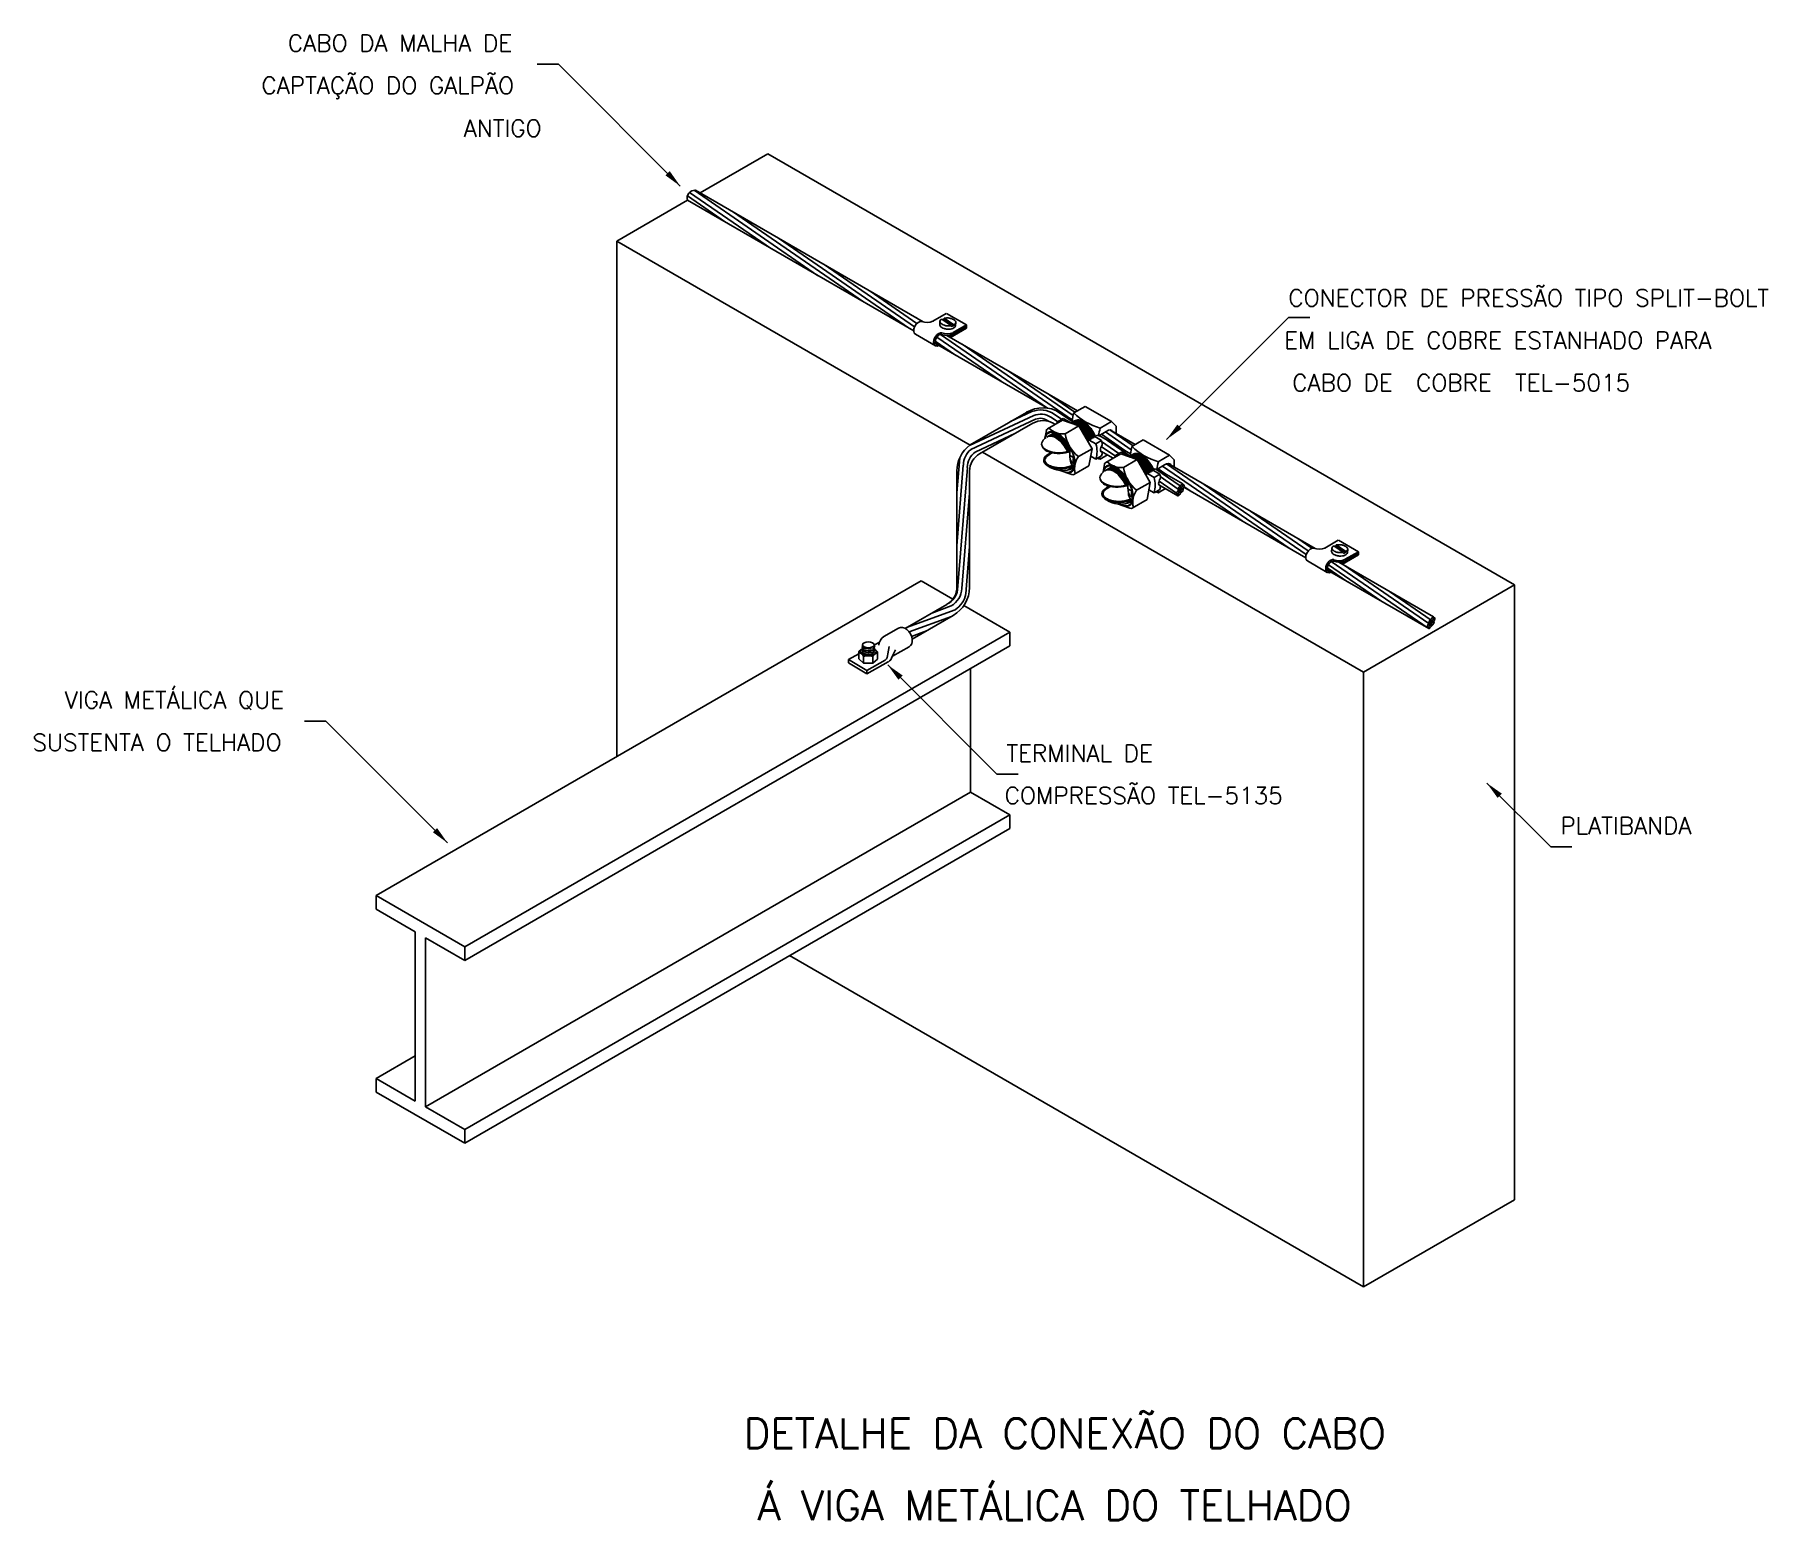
# Model space of a CAD drawing. Header units: millimetres. Extents: x -6503.9 to -6483.5, y -4693.7 to -4676.2.
import ezdxf
from ezdxf.enums import TextEntityAlignment as Align

# ---------------------------------------------------------------- set-up
doc = ezdxf.new("R2010")
doc.units = ezdxf.units.MM
doc.header["$LTSCALE"] = 10
doc.layers.add('Termotécnica', color=7, linetype='Continuous')
doc.styles.add('r140', font='romans.shx')
doc.styles.add('r80', font='romans.shx')

msp = doc.modelspace()

# ---------------------------------------------------------------- linework, layer by layer
at = {"layer": 'Termotécnica', "color": 2}
for p, q in [((-6497.783, -4676.557), (-6498.033, -4676.557)), ((-6496.349, -4677.991), (-6497.783, -4676.557)), ((-6496.116, -4678.071), (-6495.319, -4677.611)), ((-6495.319, -4677.611), (-6486.531, -4682.685)), ((-6493.489, -4679.588), (-6496.17, -4678.04)), ((-6497.096, -4678.637), (-6496.265, -4678.157)), ((-6493.602, -4679.695), (-6496.265, -4678.157)), ((-6497.096, -4678.637), (-6492.937, -4681.039)), ((-6497.096, -4684.707), (-6497.096, -4678.637)), ((-6493.376, -4679.581), (-6493.219, -4679.491)), ((-6493.159, -4679.634), (-6493.272, -4679.555)), ((-6493.243, -4679.556), (-6493.261, -4679.563)), ((-6493.242, -4679.545), (-6493.243, -4679.556)), ((-6493.129, -4679.635), (-6493.243, -4679.556)), ((-6493.128, -4679.623), (-6493.242, -4679.545)), ((-6492.98, -4679.624), (-6493.215, -4679.489)), ((-6490.625, -4680.972), (-6489.191, -4679.538)), ((-6489.191, -4679.538), (-6488.941, -4679.538)), ((-6493.347, -4679.869), (-6493.582, -4679.733)), ((-6493.293, -4679.582), (-6493.296, -4679.621)), ((-6491.675, -4680.635), (-6493.212, -4679.748)), ((-6493.184, -4679.764), (-6492.98, -4679.646)), ((-6493.168, -4679.773), (-6492.98, -4679.664)), ((-6493.159, -4679.634), (-6493.16, -4679.645)), ((-6493.129, -4679.635), (-6493.16, -4679.645)), ((-6493.137, -4679.715), (-6492.98, -4679.624)), ((-6493.136, -4679.733), (-6492.98, -4679.642)), ((-6493.128, -4679.623), (-6493.129, -4679.635)), ((-6493.107, -4679.597), (-6493.111, -4679.637)), ((-6492.98, -4679.646), (-6492.983, -4679.644)), ((-6492.98, -4679.624), (-6492.98, -4679.642)), ((-6492.98, -4679.646), (-6492.98, -4679.664)), ((-6492.026, -4680.605), (-6493.347, -4679.842)), ((-6491.585, -4680.584), (-6491.718, -4680.661)), ((-6491.275, -4680.763), (-6491.585, -4680.584)), ((-6492.939, -4681.038), (-6492.273, -4680.654)), ((-6492.826, -4681.142), (-6492.198, -4680.783)), ((-6491.936, -4680.796), (-6491.959, -4680.783)), ((-6491.734, -4680.74), (-6491.885, -4680.653)), ((-6491.735, -4680.751), (-6491.727, -4680.766)), ((-6491.275, -4680.763), (-6491.408, -4680.84)), ((-6491.221, -4680.816), (-6491.276, -4680.762)), ((-6491.557, -4680.989), (-6491.55, -4680.99)), ((-6491.55, -4680.99), (-6491.546, -4680.981)), ((-6491.546, -4680.981), (-6491.537, -4680.983)), ((-6491.537, -4680.983), (-6491.533, -4680.974)), ((-6491.533, -4680.974), (-6491.525, -4680.976)), ((-6491.525, -4680.976), (-6491.521, -4680.967)), ((-6491.52, -4680.967), (-6491.512, -4680.968)), ((-6491.512, -4680.968), (-6491.508, -4680.959)), ((-6491.508, -4680.959), (-6491.499, -4680.961)), ((-6491.499, -4680.961), (-6491.495, -4680.951)), ((-6491.495, -4680.951), (-6491.486, -4680.953)), ((-6491.486, -4680.953), (-6491.482, -4680.944)), ((-6491.482, -4680.944), (-6491.473, -4680.945)), ((-6491.473, -4680.945), (-6491.469, -4680.936)), ((-6491.469, -4680.936), (-6491.461, -4680.938)), ((-6491.461, -4680.938), (-6491.456, -4680.929)), ((-6491.456, -4680.929), (-6491.447, -4680.923)), ((-6491.425, -4680.93), (-6491.336, -4680.879)), ((-6491.049, -4681.141), (-6491.42, -4680.927)), ((-6490.994, -4681.034), (-6491.295, -4680.86)), ((-6491.221, -4680.817), (-6491.221, -4680.903)), ((-6490.9, -4680.979), (-6491.033, -4681.056)), ((-6490.59, -4681.159), (-6490.9, -4680.979)), ((-6492.792, -4681.122), (-6488.308, -4683.711)), ((-6491.791, -4681.115), (-6491.788, -4681.109)), ((-6491.788, -4681.109), (-6491.779, -4681.11)), ((-6491.783, -4681.122), (-6491.744, -4681.099)), ((-6491.779, -4681.11), (-6491.775, -4681.102)), ((-6491.775, -4681.102), (-6491.766, -4681.103)), ((-6491.766, -4681.103), (-6491.762, -4681.095)), ((-6491.762, -4681.095), (-6491.753, -4681.096)), ((-6491.753, -4681.096), (-6491.75, -4681.089)), ((-6491.322, -4681.155), (-6491.408, -4681.205)), ((-6491.256, -4681.194), (-6491.401, -4681.111)), ((-6491.05, -4681.146), (-6491.042, -4681.162)), ((-6490.59, -4681.159), (-6490.723, -4681.235)), ((-6490.536, -4681.211), (-6490.59, -4681.158)), ((-6493.094, -4681.346), (-6493.094, -4682.71)), ((-6492.945, -4681.346), (-6492.945, -4682.718)), ((-6491.74, -4681.28), (-6491.734, -4681.277)), ((-6491.72, -4681.285), (-6491.713, -4681.281)), ((-6490.871, -4681.385), (-6490.865, -4681.386)), ((-6490.865, -4681.386), (-6490.861, -4681.377)), ((-6490.861, -4681.377), (-6490.852, -4681.379)), ((-6490.852, -4681.379), (-6490.848, -4681.37)), ((-6490.848, -4681.37), (-6490.84, -4681.371)), ((-6490.84, -4681.371), (-6490.835, -4681.362)), ((-6490.835, -4681.362), (-6490.826, -4681.364)), ((-6490.827, -4681.364), (-6490.822, -4681.355)), ((-6490.822, -4681.355), (-6490.814, -4681.356)), ((-6490.814, -4681.356), (-6490.81, -4681.347)), ((-6490.81, -4681.347), (-6490.801, -4681.349)), ((-6490.801, -4681.349), (-6490.797, -4681.339)), ((-6490.797, -4681.339), (-6490.788, -4681.341)), ((-6490.788, -4681.341), (-6490.784, -4681.332)), ((-6490.784, -4681.332), (-6490.775, -4681.334)), ((-6490.775, -4681.334), (-6490.771, -4681.324)), ((-6490.771, -4681.324), (-6490.762, -4681.319)), ((-6490.74, -4681.326), (-6490.651, -4681.273)), ((-6490.434, -4681.496), (-6490.735, -4681.323)), ((-6488.877, -4682.256), (-6490.609, -4681.256)), ((-6490.536, -4681.213), (-6490.536, -4681.299)), ((-6491.106, -4681.511), (-6491.103, -4681.505)), ((-6491.103, -4681.505), (-6491.094, -4681.506)), ((-6491.098, -4681.518), (-6491.058, -4681.494)), ((-6491.094, -4681.506), (-6491.09, -4681.498)), ((-6491.09, -4681.498), (-6491.081, -4681.499)), ((-6491.081, -4681.499), (-6491.077, -4681.49)), ((-6491.077, -4681.49), (-6491.068, -4681.492)), ((-6491.068, -4681.492), (-6491.065, -4681.485)), ((-6490.637, -4681.551), (-6490.723, -4681.6)), ((-6490.492, -4681.635), (-6490.716, -4681.506)), ((-6490.467, -4681.592), (-6490.468, -4681.591)), ((-6488.987, -4682.365), (-6490.424, -4681.535)), ((-6491.054, -4681.676), (-6491.049, -4681.672)), ((-6491.035, -4681.681), (-6491.028, -4681.676)), ((-6488.762, -4682.251), (-6488.606, -4682.16)), ((-6488.628, -4682.214), (-6488.629, -4682.225)), ((-6488.515, -4682.293), (-6488.628, -4682.214)), ((-6488.366, -4682.294), (-6488.601, -4682.158)), ((-6488.734, -4682.538), (-6488.969, -4682.403)), ((-6488.679, -4682.251), (-6488.683, -4682.29)), ((-6488.545, -4682.303), (-6488.658, -4682.225)), ((-6488.629, -4682.225), (-6488.648, -4682.232)), ((-6488.516, -4682.304), (-6488.629, -4682.225)), ((-6487.484, -4683.061), (-6488.599, -4682.417)), ((-6488.57, -4682.433), (-6488.366, -4682.315)), ((-6488.555, -4682.442), (-6488.366, -4682.333)), ((-6488.545, -4682.303), (-6488.546, -4682.315)), ((-6488.516, -4682.304), (-6488.546, -4682.315)), ((-6488.523, -4682.384), (-6488.366, -4682.294)), ((-6488.523, -4682.402), (-6488.366, -4682.312)), ((-6488.515, -4682.293), (-6488.516, -4682.304)), ((-6488.494, -4682.266), (-6488.497, -4682.306)), ((-6488.366, -4682.315), (-6488.369, -4682.313)), ((-6488.366, -4682.294), (-6488.366, -4682.312)), ((-6488.366, -4682.315), (-6488.366, -4682.333)), ((-6487.541, -4683.2), (-6488.733, -4682.511)), ((-6499.93, -4686.343), (-6493.514, -4682.639)), ((-6493.514, -4682.639), (-6493.142, -4682.854)), ((-6488.308, -4683.711), (-6486.531, -4682.685)), ((-6486.531, -4689.922), (-6486.531, -4682.685)), ((-6493.212, -4682.914), (-6493.704, -4683.199)), ((-6493.013, -4682.929), (-6492.471, -4683.241)), ((-6493.781, -4683.194), (-6493.954, -4683.291)), ((-6493.137, -4683.044), (-6493.62, -4683.323)), ((-6498.887, -4686.946), (-6492.471, -4683.241)), ((-6498.887, -4687.106), (-6492.471, -4683.401)), ((-6494.209, -4683.437), (-6494.244, -4683.466)), ((-6494.21, -4683.411), (-6494.197, -4683.406)), ((-6494.21, -4683.432), (-6494.195, -4683.426)), ((-6494.062, -4683.446), (-6494.078, -4683.436)), ((-6494.061, -4683.425), (-6494.077, -4683.416)), ((-6494.07, -4683.434), (-6494.032, -4683.468)), ((-6494.061, -4683.404), (-6494.069, -4683.4)), ((-6493.657, -4683.415), (-6493.85, -4683.523)), ((-6492.471, -4683.401), (-6492.471, -4683.241)), ((-6494.248, -4683.474), (-6494.248, -4683.557)), ((-6494.248, -4683.557), (-6494.194, -4683.605)), ((-6494.21, -4683.453), (-6494.195, -4683.446)), ((-6494.209, -4683.473), (-6494.195, -4683.467)), ((-6494.193, -4683.527), (-6494.194, -4683.605)), ((-6494.085, -4683.606), (-6494.194, -4683.605)), ((-6494.084, -4683.529), (-6494.085, -4683.606)), ((-6494.029, -4683.56), (-6494.085, -4683.606)), ((-6494.062, -4683.467), (-6494.078, -4683.457)), ((-6494.07, -4683.483), (-6494.078, -4683.478)), ((-6494.028, -4683.476), (-6494.029, -4683.56)), ((-6493.908, -4683.627), (-6492.622, -4684.914)), ((-6492.933, -4685.126), (-6492.933, -4683.668)), ((-6488.308, -4690.948), (-6488.308, -4683.711)), ((-6500.523, -4684.288), (-6500.773, -4684.288)), ((-6499.089, -4685.722), (-6500.523, -4684.288)), ((-6492.622, -4684.914), (-6492.372, -4684.914)), ((-6486.856, -4685.018), (-6486.105, -4685.769)), ((-6499.349, -4688.83), (-6492.933, -4685.126)), ((-6492.933, -4685.126), (-6492.471, -4685.393)), ((-6498.887, -4689.097), (-6492.471, -4685.393)), ((-6492.471, -4685.553), (-6492.471, -4685.393)), ((-6498.887, -4689.257), (-6492.471, -4685.553)), ((-6486.105, -4685.769), (-6485.855, -4685.769)), ((-6499.93, -4686.343), (-6498.887, -4686.946)), ((-6499.93, -4686.503), (-6499.93, -4686.343)), ((-6499.93, -4686.503), (-6499.469, -4686.77)), ((-6499.469, -4688.761), (-6499.469, -4686.77)), ((-6499.349, -4688.83), (-6499.349, -4686.839)), ((-6499.349, -4686.839), (-6498.887, -4687.106)), ((-6498.887, -4687.106), (-6498.887, -4686.946)), ((-6495.062, -4687.049), (-6488.308, -4690.948)), ((-6499.93, -4688.495), (-6499.469, -4688.228)), ((-6499.93, -4688.495), (-6499.469, -4688.761)), ((-6499.93, -4688.655), (-6499.93, -4688.495)), ((-6499.93, -4688.655), (-6498.887, -4689.257)), ((-6499.349, -4688.83), (-6498.887, -4689.097)), ((-6498.887, -4689.257), (-6498.887, -4689.097)), ((-6488.308, -4690.948), (-6486.531, -4689.922))]:
    msp.add_line(p, q, dxfattribs=at)
at = {"layer": 'Termotécnica', "color": 1}
for p, q in [((-6496.265, -4678.107), (-6495.817, -4678.416)), ((-6496.239, -4678.065), (-6495.276, -4678.729)), ((-6496.187, -4678.04), (-6494.734, -4679.041)), ((-6495.736, -4678.29), (-6494.192, -4679.354)), ((-6495.195, -4678.603), (-6493.651, -4679.667)), ((-6494.654, -4678.915), (-6493.592, -4679.647)), ((-6494.113, -4679.228), (-6493.564, -4679.606)), ((-6493.571, -4679.54), (-6493.511, -4679.582)), ((-6493.328, -4679.768), (-6492.568, -4680.292)), ((-6493.287, -4679.736), (-6492.026, -4680.605)), ((-6493.348, -4679.815), (-6493.109, -4679.979)), ((-6493.03, -4679.853), (-6491.734, -4680.745)), ((-6492.489, -4680.165), (-6491.725, -4680.691)), ((-6492.003, -4680.446), (-6491.704, -4680.652)), ((-6492.946, -4681.043), (-6492.189, -4680.691)), ((-6492.928, -4681.09), (-6492.168, -4680.736)), ((-6492.463, -4680.763), (-6492.21, -4680.645)), ((-6492.026, -4680.848), (-6491.851, -4680.747)), ((-6491.987, -4680.71), (-6491.909, -4680.763)), ((-6491.95, -4680.675), (-6491.862, -4680.736)), ((-6491.921, -4680.635), (-6491.729, -4680.767)), ((-6491.91, -4680.764), (-6491.843, -4680.725)), ((-6491.91, -4680.764), (-6491.895, -4680.772)), ((-6491.851, -4680.747), (-6491.658, -4680.814)), ((-6491.75, -4680.779), (-6491.843, -4680.725)), ((-6492.878, -4681.121), (-6492.403, -4680.9)), ((-6492.059, -4680.96), (-6492.041, -4680.869)), ((-6491.818, -4680.907), (-6491.658, -4680.814)), ((-6491.658, -4680.814), (-6491.503, -4681.082)), ((-6491.536, -4680.98), (-6491.458, -4681.025)), ((-6491.471, -4680.94), (-6491.391, -4680.986)), ((-6491.458, -4681.025), (-6491.391, -4680.986)), ((-6491.393, -4680.912), (-6491.117, -4681.102)), ((-6491.345, -4680.885), (-6491.042, -4681.094)), ((-6491.322, -4680.984), (-6491.054, -4681.168)), ((-6491.283, -4680.867), (-6491.02, -4681.048)), ((-6493.094, -4681.6), (-6493.061, -4681.191)), ((-6491.765, -4681.111), (-6491.765, -4681.16)), ((-6491.72, -4681.185), (-6491.765, -4681.16)), ((-6491.663, -4681.175), (-6491.503, -4681.082)), ((-6491.542, -4681.284), (-6491.503, -4681.082)), ((-6491.519, -4681.169), (-6491.458, -4681.204)), ((-6491.458, -4681.204), (-6491.391, -4681.166)), ((-6491.401, -4681.111), (-6491.401, -4681.111)), ((-6491.394, -4681.055), (-6491.228, -4681.169)), ((-6491.39, -4680.997), (-6491.187, -4681.137)), ((-6491.341, -4681.244), (-6491.166, -4681.143)), ((-6491.225, -4681.159), (-6491.158, -4681.121)), ((-6491.225, -4681.159), (-6491.21, -4681.168)), ((-6491.166, -4681.143), (-6490.973, -4681.21)), ((-6491.065, -4681.175), (-6491.158, -4681.121)), ((-6493.094, -4682.225), (-6493.018, -4681.275)), ((-6493.085, -4682.744), (-6492.97, -4681.303)), ((-6491.891, -4681.336), (-6491.742, -4681.387)), ((-6491.716, -4681.385), (-6491.542, -4681.284)), ((-6491.713, -4681.259), (-6491.707, -4681.254)), ((-6491.374, -4681.356), (-6491.356, -4681.265)), ((-6491.133, -4681.303), (-6490.973, -4681.21)), ((-6490.973, -4681.21), (-6490.818, -4681.478)), ((-6490.851, -4681.375), (-6490.773, -4681.42)), ((-6490.786, -4681.336), (-6490.706, -4681.382)), ((-6490.773, -4681.42), (-6490.706, -4681.382)), ((-6490.753, -4681.322), (-6490.466, -4681.519)), ((-6490.726, -4681.318), (-6490.636, -4681.38)), ((-6490.674, -4681.287), (-6489.737, -4681.932)), ((-6490.625, -4681.259), (-6489.183, -4682.252)), ((-6493.034, -4682.727), (-6492.945, -4681.607)), ((-6491.08, -4681.507), (-6491.08, -4681.555)), ((-6491.035, -4681.581), (-6491.08, -4681.555)), ((-6490.978, -4681.571), (-6490.818, -4681.478)), ((-6490.856, -4681.679), (-6490.818, -4681.478)), ((-6490.834, -4681.564), (-6490.773, -4681.6)), ((-6490.773, -4681.6), (-6490.706, -4681.561)), ((-6490.714, -4681.463), (-6490.508, -4681.605)), ((-6490.703, -4681.41), (-6490.49, -4681.557)), ((-6490.482, -4681.574), (-6490.488, -4681.571)), ((-6490.476, -4681.592), (-6490.481, -4681.59)), ((-6490.479, -4681.585), (-6490.48, -4681.584)), ((-6490.452, -4681.547), (-6490.462, -4681.541)), ((-6490.457, -4681.598), (-6490.461, -4681.595)), ((-6490.446, -4681.555), (-6490.449, -4681.553)), ((-6490.422, -4681.509), (-6490.433, -4681.502)), ((-6490.421, -4681.528), (-6490.338, -4681.585)), ((-6490.183, -4681.502), (-6488.983, -4682.329)), ((-6491.205, -4681.732), (-6491.057, -4681.783)), ((-6491.031, -4681.78), (-6490.856, -4681.679)), ((-6491.028, -4681.655), (-6491.022, -4681.65)), ((-6489.638, -4681.817), (-6488.959, -4682.284)), ((-6489.093, -4682.131), (-6488.916, -4682.253)), ((-6488.958, -4682.21), (-6488.898, -4682.251)), ((-6492.989, -4682.792), (-6492.945, -4682.232)), ((-6488.687, -4682.411), (-6487.548, -4683.196)), ((-6488.736, -4682.499), (-6488.638, -4682.567)), ((-6488.735, -4682.484), (-6488.496, -4682.649)), ((-6488.721, -4682.448), (-6488.093, -4682.881)), ((-6488.548, -4682.446), (-6487.539, -4683.141)), ((-6488.003, -4682.761), (-6487.511, -4683.1)), ((-6493.114, -4682.978), (-6493.685, -4683.188)), ((-6493.16, -4682.932), (-6493.389, -4683.017)), ((-6493.156, -4683.055), (-6493.657, -4683.239)), ((-6493.452, -4683.226), (-6493.628, -4683.291)), ((-6487.531, -4683.139), (-6487.537, -4683.136)), ((-6487.525, -4683.157), (-6487.529, -4683.155)), ((-6487.527, -4683.15), (-6487.528, -4683.149)), ((-6487.516, -4683.157), (-6487.517, -4683.156)), ((-6487.5, -4683.112), (-6487.511, -4683.106)), ((-6487.505, -4683.163), (-6487.51, -4683.16)), ((-6487.494, -4683.12), (-6487.497, -4683.118)), ((-6487.47, -4683.074), (-6487.481, -4683.067))]:
    msp.add_line(p, q, dxfattribs=at)
at = {"layer": 'Termotécnica', "color": 3}
msp.add_line((-6494.196, -4683.425), (-6494.198, -4683.427), dxfattribs=at)
at = {"layer": 'Termotécnica', "color": 2, "ltscale": 1.6}
for p, q in [((-6494.004, -4683.358), (-6494.067, -4683.393)), ((-6493.908, -4683.498), (-6493.89, -4683.411)), ((-6494.248, -4683.495), (-6494.371, -4683.564)), ((-6494.152, -4683.694), (-6494.371, -4683.564)), ((-6494.371, -4683.564), (-6494.371, -4683.603)), ((-6494.153, -4683.733), (-6494.371, -4683.603)), ((-6494.153, -4683.733), (-6493.903, -4683.592)), ((-6494.152, -4683.694), (-6493.937, -4683.572)), ((-6493.856, -4683.528), (-6493.816, -4683.449)), ((-6494.152, -4683.694), (-6494.153, -4683.733))]:
    msp.add_line(p, q, dxfattribs=at)
at = {"layer": 'Termotécnica', "color": 2}
for points in [[(-6493.293, -4679.582, -0.174705), (-6493.286, -4679.566, -0.06738), (-6493.272, -4679.555, -0.064948)], [(-6493.242, -4679.545, -0.016409), (-6493.234, -4679.544, -0.051099), (-6493.196, -4679.543, -0.051099), (-6493.159, -4679.55, -0.064948), (-6493.132, -4679.562, -0.104203), (-6493.112, -4679.581, -0.174705), (-6493.107, -4679.597, -0.174705), (-6493.114, -4679.612, -0.06738), (-6493.128, -4679.623, -0.064948)], [(-6493.111, -4679.637, -0.174705), (-6493.118, -4679.652, -0.104203), (-6493.141, -4679.667, -0.064948), (-6493.169, -4679.675, -0.051099), (-6493.207, -4679.675, -0.051099), (-6493.245, -4679.668, -0.064948), (-6493.272, -4679.656, -0.104203), (-6493.292, -4679.637, -0.174705), (-6493.296, -4679.621, -0.174705)], [(-6493.159, -4679.634, -0.016409), (-6493.166, -4679.635, -0.051099), (-6493.204, -4679.636, -0.051099), (-6493.241, -4679.629, -0.064948), (-6493.269, -4679.617, -0.104203), (-6493.289, -4679.598, -0.174705), (-6493.293, -4679.582, -0.174705)], [(-6490.46, -4681.541, 0.207457), (-6490.456, -4681.541, 0.095933), (-6490.45, -4681.538, 0.052726), (-6490.444, -4681.532, 0.039847), (-6490.439, -4681.523, 0.039847), (-6490.435, -4681.513, 0.052726), (-6490.433, -4681.505, 0.095933), (-6490.434, -4681.498, 0.207457), (-6490.436, -4681.495, 0.207457), (-6490.439, -4681.495, 0.095933), (-6490.446, -4681.499, 0.052726), (-6490.451, -4681.504, 0.039847), (-6490.457, -4681.513, 0.039847), (-6490.461, -4681.523, 0.027092), (-6490.462, -4681.527, 0.095933)], [(-6490.457, -4681.598, 0.207457), (-6490.453, -4681.598, 0.095933), (-6490.447, -4681.594, 0.052726), (-6490.441, -4681.588, 0.039847), (-6490.436, -4681.579, 0.039847), (-6490.432, -4681.569, 0.052726), (-6490.43, -4681.562, 0.095933), (-6490.431, -4681.554, 0.207457), (-6490.433, -4681.552, 0.130458), (-6490.435, -4681.551, 0.095933)], [(-6490.445, -4681.555, 0.207457), (-6490.442, -4681.555, 0.095933), (-6490.435, -4681.551, 0.052726), (-6490.43, -4681.546, 0.039847), (-6490.424, -4681.537, 0.039847), (-6490.42, -4681.527, 0.052726), (-6490.419, -4681.519, 0.095933), (-6490.419, -4681.512, 0.207457), (-6490.421, -4681.509, 0.207457), (-6490.425, -4681.509, 0.095933), (-6490.431, -4681.512, 0.052726), (-6490.437, -4681.518, 0.001764), (-6490.437, -4681.519, 0.039847)], [(-6488.628, -4682.214, -0.016409), (-6488.621, -4682.213, -0.051099), (-6488.583, -4682.212, -0.051099), (-6488.546, -4682.219, -0.064948), (-6488.518, -4682.231, -0.104203), (-6488.498, -4682.25, -0.174705), (-6488.494, -4682.266, -0.174705), (-6488.501, -4682.281, -0.06738), (-6488.515, -4682.293, -0.064948)], [(-6488.497, -4682.306, -0.174705), (-6488.504, -4682.321, -0.104203), (-6488.527, -4682.336, -0.064948), (-6488.556, -4682.344, -0.051099), (-6488.594, -4682.345, -0.051099), (-6488.631, -4682.338, -0.064948), (-6488.658, -4682.326, -0.104203), (-6488.678, -4682.307, -0.174705), (-6488.683, -4682.29, -0.174705)], [(-6488.545, -4682.303, -0.016409), (-6488.553, -4682.304, -0.051099), (-6488.59, -4682.305, -0.051099), (-6488.628, -4682.298, -0.064948), (-6488.655, -4682.286, -0.104203), (-6488.675, -4682.267, -0.174705), (-6488.679, -4682.251, -0.174705)], [(-6488.679, -4682.251, -0.174705), (-6488.673, -4682.236, -0.06738), (-6488.658, -4682.225, -0.064948)], [(-6487.508, -4683.106, 0.207457), (-6487.505, -4683.106, 0.095933), (-6487.498, -4683.103, 0.052726), (-6487.493, -4683.097, 0.039847), (-6487.487, -4683.088, 0.039847), (-6487.483, -4683.078, 0.052726), (-6487.481, -4683.07, 0.095933), (-6487.482, -4683.063, 0.207457), (-6487.484, -4683.06, 0.207457), (-6487.488, -4683.06, 0.095933), (-6487.494, -4683.064, 0.052726), (-6487.5, -4683.07, 0.039847), (-6487.505, -4683.079, 0.039847), (-6487.509, -4683.088, 0.027092), (-6487.51, -4683.092, 0.095933)], [(-6487.491, -4683.121, 0.049151), (-6487.497, -4683.126, 0.039847), (-6487.502, -4683.135, 0.039847), (-6487.506, -4683.145, 0.052726), (-6487.508, -4683.153, 0.095933), (-6487.507, -4683.16, 0.207457), (-6487.505, -4683.163, 0.207457)], [(-6487.505, -4683.163, 0.207457), (-6487.502, -4683.163, 0.095933), (-6487.495, -4683.159, 0.052726), (-6487.49, -4683.153, 0.039847), (-6487.484, -4683.144, 0.039847), (-6487.48, -4683.135, 0.052726), (-6487.478, -4683.127, 0.095933), (-6487.479, -4683.119, 0.207457), (-6487.481, -4683.117, 0.130458), (-6487.483, -4683.116, 0.095933)], [(-6487.493, -4683.096, 0.023019), (-6487.495, -4683.102, 0.052726), (-6487.497, -4683.11, 0.095933), (-6487.496, -4683.117, 0.207457), (-6487.494, -4683.12, 0.207457)], [(-6487.494, -4683.12, 0.207457), (-6487.49, -4683.12, 0.095933), (-6487.484, -4683.117, 0.052726), (-6487.478, -4683.111, 0.039847), (-6487.473, -4683.102, 0.039847), (-6487.469, -4683.092, 0.052726), (-6487.467, -4683.084, 0.095933), (-6487.468, -4683.077, 0.207457), (-6487.47, -4683.074, 0.207457), (-6487.473, -4683.074, 0.095933), (-6487.48, -4683.077, 0.052726), (-6487.485, -4683.083, 0.001764), (-6487.485, -4683.084, 0.039847)]]:
    msp.add_lwpolyline(points, format="xyb", dxfattribs=at)
for points in [[(-6490.506, -4681.62, 0.207457), (-6490.503, -4681.62, 0.095933), (-6490.497, -4681.616, 0.052726), (-6490.491, -4681.611, 0.039847), (-6490.486, -4681.602, 0.039847), (-6490.481, -4681.592, 0.052726), (-6490.48, -4681.584, 0.095933), (-6490.48, -4681.577, 0.207457), (-6490.483, -4681.574, 0.207457), (-6490.486, -4681.574, 0.095933), (-6490.492, -4681.577, 0.052726), (-6490.498, -4681.583, 0.039847), (-6490.503, -4681.592, 0.039847), (-6490.508, -4681.602, 0.052726), (-6490.509, -4681.61, 0.095933), (-6490.509, -4681.617, 0.207457)], [(-6490.494, -4681.634, 0.207457), (-6490.49, -4681.635, 0.095933), (-6490.483, -4681.632, 0.052726), (-6490.477, -4681.627, 0.039847), (-6490.47, -4681.619, 0.039847), (-6490.465, -4681.61, 0.052726), (-6490.462, -4681.602, 0.095933), (-6490.461, -4681.595, 0.207457), (-6490.463, -4681.592, 0.207457), (-6490.467, -4681.591, 0.095933), (-6490.473, -4681.594, 0.052726), (-6490.48, -4681.599, 0.039847), (-6490.487, -4681.607, 0.039847), (-6490.492, -4681.616, 0.052726), (-6490.495, -4681.624, 0.095933), (-6490.495, -4681.631, 0.207457)], [(-6490.488, -4681.571, 0.207457), (-6490.484, -4681.571, 0.095933), (-6490.478, -4681.567, 0.052726), (-6490.473, -4681.561, 0.039847), (-6490.467, -4681.552, 0.039847), (-6490.463, -4681.543, 0.052726), (-6490.461, -4681.535, 0.095933), (-6490.462, -4681.527, 0.207457), (-6490.464, -4681.525, 0.207457), (-6490.468, -4681.525, 0.095933), (-6490.474, -4681.528, 0.052726), (-6490.479, -4681.534, 0.039847), (-6490.485, -4681.543, 0.039847), (-6490.489, -4681.553, 0.052726), (-6490.491, -4681.561, 0.095933), (-6490.49, -4681.568, 0.207457)], [(-6490.476, -4681.593, 0.207457), (-6490.472, -4681.593, 0.095933), (-6490.466, -4681.589, 0.052726), (-6490.461, -4681.583, 0.039847), (-6490.455, -4681.574, 0.039847), (-6490.451, -4681.564, 0.052726), (-6490.449, -4681.557, 0.095933), (-6490.45, -4681.549, 0.207457), (-6490.452, -4681.547, 0.207457), (-6490.455, -4681.546, 0.095933), (-6490.462, -4681.55, 0.052726), (-6490.467, -4681.556, 0.039847), (-6490.473, -4681.565, 0.039847), (-6490.477, -4681.575, 0.052726), (-6490.479, -4681.583, 0.095933), (-6490.478, -4681.59, 0.207457)], [(-6487.555, -4683.185, 0.207457), (-6487.551, -4683.185, 0.095933), (-6487.545, -4683.182, 0.052726), (-6487.54, -4683.176, 0.039847), (-6487.534, -4683.167, 0.039847), (-6487.53, -4683.157, 0.052726), (-6487.528, -4683.149, 0.095933), (-6487.529, -4683.142, 0.207457), (-6487.531, -4683.139, 0.207457), (-6487.534, -4683.139, 0.095933), (-6487.541, -4683.142, 0.052726), (-6487.546, -4683.148, 0.039847), (-6487.552, -4683.157, 0.039847), (-6487.556, -4683.167, 0.052726), (-6487.558, -4683.175, 0.095933), (-6487.557, -4683.182, 0.207457)], [(-6487.542, -4683.199, 0.207457), (-6487.539, -4683.2, 0.095933), (-6487.532, -4683.197, 0.052726), (-6487.526, -4683.192, 0.039847), (-6487.519, -4683.184, 0.039847), (-6487.513, -4683.175, 0.052726), (-6487.51, -4683.168, 0.095933), (-6487.51, -4683.16, 0.207457), (-6487.512, -4683.157, 0.207457), (-6487.515, -4683.157, 0.095933), (-6487.522, -4683.159, 0.052726), (-6487.528, -4683.164, 0.039847), (-6487.535, -4683.172, 0.039847), (-6487.54, -4683.182, 0.052726), (-6487.543, -4683.189, 0.095933), (-6487.544, -4683.196, 0.207457)], [(-6487.536, -4683.136, 0.207457), (-6487.533, -4683.136, 0.095933), (-6487.527, -4683.132, 0.052726), (-6487.521, -4683.127, 0.039847), (-6487.515, -4683.117, 0.039847), (-6487.511, -4683.108, 0.052726), (-6487.51, -4683.1, 0.095933), (-6487.51, -4683.093, 0.207457), (-6487.512, -4683.09, 0.207457), (-6487.516, -4683.09, 0.095933), (-6487.522, -4683.093, 0.052726), (-6487.528, -4683.099, 0.039847), (-6487.533, -4683.108, 0.039847), (-6487.537, -4683.118, 0.052726), (-6487.539, -4683.126, 0.095933), (-6487.539, -4683.133, 0.207457)], [(-6487.524, -4683.158, 0.207457), (-6487.521, -4683.158, 0.095933), (-6487.514, -4683.154, 0.052726), (-6487.509, -4683.148, 0.039847), (-6487.503, -4683.139, 0.039847), (-6487.499, -4683.13, 0.052726), (-6487.498, -4683.122, 0.095933), (-6487.498, -4683.114, 0.207457), (-6487.5, -4683.112, 0.207457), (-6487.504, -4683.111, 0.095933), (-6487.51, -4683.115, 0.052726), (-6487.516, -4683.121, 0.039847), (-6487.521, -4683.13, 0.039847), (-6487.525, -4683.14, 0.052726), (-6487.527, -4683.148, 0.095933), (-6487.526, -4683.155, 0.207457)]]:
    msp.add_lwpolyline(points, format="xyb", close=True, dxfattribs=at)
at = {"layer": 'Termotécnica', "color": 1}
for points in [[(-6490.462, -4681.539, 0.1939), (-6490.46, -4681.541, 0.207457)], [(-6490.443, -4681.555, 0.049151), (-6490.448, -4681.561, 0.039847), (-6490.454, -4681.57, 0.039847), (-6490.458, -4681.58, 0.052726), (-6490.46, -4681.588, 0.095933), (-6490.459, -4681.595, 0.207457), (-6490.457, -4681.598, 0.207457)], [(-6490.444, -4681.531, 0.023019), (-6490.446, -4681.537, 0.052726), (-6490.448, -4681.545, 0.095933), (-6490.447, -4681.552, 0.207457), (-6490.445, -4681.555, 0.207457)], [(-6487.51, -4683.104, 0.1939), (-6487.508, -4683.106, 0.207457)]]:
    msp.add_lwpolyline(points, format="xyb", dxfattribs=at)
at = {"layer": 'Termotécnica', "color": 2}
for centre, radius, start, end in [((-6496.176, -4678.132), 0.0925, 86.3532, 195.8433), ((-6493.442, -4679.42), 0.175, 248.7724, 292.2031), ((-6493.389, -4679.548), 0.0361, 292.003, 300), ((-6493.209, -4679.562), 0.186, 249.665, 291.4932), ((-6493.207, -4679.555), 0.175, 248.7724, 292.2031), ((-6493.158, -4679.675), 0.0452, 292.003, 300), ((-6493.158, -4679.693), 0.0452, 291.4932, 300), ((-6492.079, -4680.99), 0.389, 59.9972, 119.9995), ((-6492.079, -4680.99), 0.24, 59.9972, 119.9995), ((-6490.984, -4680.843), 0.757, 166.0656, 173.0431), ((-6491.209, -4680.136), 0.731, 225.8241, 254.1759), ((-6491.983, -4681.047), 0.115, 120.503, 153.5758), ((-6491.225, -4680.226), 0.732, 252.3631, 254.1759), ((-6490.673, -4681.022), 0.757, 166.0656, 173.016), ((-6491.984, -4681.008), 0.115, 200.5552, 242.6808), ((-6491.866, -4681.353), 0.257, 118.6214, 133.134), ((-6491.846, -4681.379), 0.279, 116.9072, 132.1076), ((-6491.208, -4680.5), 0.732, 251.4595, 254.1759), ((-6490.673, -4681.022), 0.757, 191.9199, 193.9344), ((-6490.299, -4681.238), 0.757, 166.0656, 173.016), ((-6490.523, -4680.532), 0.731, 225.8241, 254.1759), ((-6491.854, -4681.045), 0.294, 233.2783, 297.3295), ((-6491.297, -4681.443), 0.115, 120.503, 153.5758), ((-6490.54, -4680.621), 0.732, 252.3631, 254.1759), ((-6489.988, -4681.418), 0.757, 166.0656, 173.016), ((-6491.299, -4681.403), 0.115, 200.5552, 242.6808), ((-6491.181, -4681.748), 0.257, 118.6214, 133.134), ((-6491.161, -4681.775), 0.279, 116.9072, 132.1076), ((-6490.523, -4680.896), 0.732, 251.4595, 254.1759), ((-6489.988, -4681.418), 0.757, 191.9199, 193.9344), ((-6491.169, -4681.441), 0.294, 233.2783, 297.3295), ((-6488.828, -4682.089), 0.175, 248.7724, 292.2031), ((-6488.776, -4682.217), 0.0361, 292.003, 300), ((-6488.596, -4682.231), 0.186, 249.665, 291.4932), ((-6488.593, -4682.225), 0.175, 248.7724, 292.2031), ((-6488.544, -4682.362), 0.0452, 291.4932, 300), ((-6488.544, -4682.344), 0.0452, 292.003, 300), ((-6493.329, -4682.71), 0.235, 300, 0.0028), ((-6493.329, -4682.71), 0.385, 300, 358.9269), ((-6493.86, -4683.414), 0.155, 127.6007, 173.1919), ((-6494.237, -4683.474), 0.011, 130.2437, 179.3591), ((-6494.271, -4683.561), 0.0847, 23.1699, 73.8601), ((-6494.14, -4683.664), 0.146, 67.356, 111.3839), ((-6494.006, -4683.564), 0.0849, 104.9409, 155.4656), ((-6494.039, -4683.476), 0.011, 359.3591, 48.4756)]:
    msp.add_arc(centre, radius, start, end, dxfattribs=at)
at = {"layer": 'Termotécnica', "color": 1}
for centre, radius, start, end in [((-6492.108, -4680.906), 0.28, 55.6254, 111.4193), ((-6492.107, -4680.896), 0.221, 57.0046, 111.8836), ((-6492.11, -4680.859), 0.136, 47.4261, 115.2489), ((-6491.636, -4680.853), 0.288, 161.8949, 166.1464), ((-6492.011, -4680.875), 0.031, 120, 169.1154), ((-6491.844, -4680.668), 0.24, 225.5804, 276.1065), ((-6491.409, -4680.849), 0.413, 187.9969, 232.0248), ((-6491.472, -4681.023), 0.0887, 348.6863, 24.4136), ((-6492.709, -4681.346), 0.385, 126.7084, 180.0006), ((-6492.782, -4681.275), 0.235, 128.3072, 180), ((-6492.733, -4681.309), 0.238, 127.718, 178.4727), ((-6492.709, -4681.346), 0.235, 119.7819, 180), ((-6491.637, -4681.166), 0.128, 177.2667, 218.6788), ((-6491.621, -4681.199), 0.14, 178.0328, 207.2931), ((-6491.659, -4681.209), 0.0661, 158.6376, 222.8924), ((-6491.47, -4681.316), 0.239, 143.8082, 194.501), ((-6491.732, -4681.114), 0.288, 341.8949, 18.1051), ((-6491.477, -4681.128), 0.0937, 336.4075, 4.6687), ((-6490.951, -4681.249), 0.288, 161.8949, 166.1464), ((-6491.722, -4681.254), 0.0253, 201.1328, 269.8598), ((-6491.732, -4681.358), 0.031, 250.8846, 300), ((-6491.712, -4681.229), 0.0302, 211.6573, 266.9566), ((-6491.326, -4681.271), 0.031, 120, 169.1154), ((-6491.159, -4681.064), 0.24, 225.5804, 276.1065), ((-6490.724, -4681.245), 0.413, 187.9969, 232.0248), ((-6490.787, -4681.419), 0.0887, 348.6863, 24.4136), ((-6490.952, -4681.561), 0.128, 177.2667, 218.6788), ((-6490.936, -4681.595), 0.14, 178.0328, 207.2931), ((-6490.974, -4681.605), 0.0661, 158.6376, 222.8924), ((-6490.785, -4681.712), 0.239, 143.8082, 194.501), ((-6491.047, -4681.51), 0.288, 341.8949, 18.1051), ((-6490.792, -4681.524), 0.0937, 336.4075, 4.6687), ((-6491.037, -4681.65), 0.0253, 201.1328, 269.8598), ((-6491.047, -4681.754), 0.031, 250.8846, 300), ((-6491.027, -4681.624), 0.0302, 211.6573, 266.9566), ((-6493.303, -4682.713), 0.22, 296.9277, 351.9969), ((-6493.289, -4682.712), 0.255, 300.4697, 356.6201), ((-6493.264, -4682.742), 0.279, 302.4251, 349.6265)]:
    msp.add_arc(centre, radius, start, end, dxfattribs=at)
at = {"layer": 'Termotécnica', "color": 2, "ltscale": 1.6}
for centre, start, end in [((-6494.012, -4683.501), 316.3961, 1.4863), ((-6493.957, -4683.504), 301.3156, 346.4059)]:
    msp.add_arc(centre, 0.104, start, end, dxfattribs=at)
at = {"layer": 'Termotécnica', "color": 2}
for centre, major_axis, ratio, start_param, end_param in [((-6493.54, -4679.66), (0.0426, 0.0738), 0.613222, 0.163016, 3.163499), ((-6493.305, -4679.795), (0.0426, 0.0738), 0.613222, 0.163016, 3.900579), ((-6493.305, -4679.795), (0.0334, 0.0579), 0.509483, 0.076386, 3.544156), ((-6491.896, -4681.028), (-0.2, 0.001), 0.509483, -0.313841, 2.125248), ((-6491.881, -4681.13), (-0.135, 0.233), 0.500279, 4.557314, 6.781337), ((-6491.337, -4680.981), (0.066, 0.115), 0.509483, -0.334286, 0.844612), ((-6491.872, -4681.218), (-0.2, 0.001), 0.509483, 5.706234, 8.720452), ((-6491.896, -4681.028), (-0.208, 0.001), 0.529306, 0.834314, 2.143897), ((-6491.888, -4681.118), (0.135, -0.233), 0.500279, 5.572661, 6.875324), ((-6491.21, -4681.424), (-0.2, 0.001), 0.509483, -0.313841, 2.125248), ((-6491.196, -4681.526), (-0.135, 0.233), 0.500279, 4.557314, 6.781337), ((-6490.652, -4681.375), (0.066, 0.115), 0.509483, -0.334286, 0.844612), ((-6491.187, -4681.614), (-0.2, 0.001), 0.509483, 5.706234, 8.720452), ((-6491.211, -4681.424), (-0.208, 0.001), 0.529306, 0.834314, 2.143897), ((-6491.203, -4681.514), (0.135, -0.233), 0.500279, 5.572661, 6.875324), ((-6488.926, -4682.329), (0.0426, 0.0738), 0.613222, 0.163016, 3.163499), ((-6488.691, -4682.464), (0.0426, 0.0738), 0.613222, 0.163016, 3.900579), ((-6488.691, -4682.465), (0.0334, 0.0579), 0.509483, 0.076386, 3.544156), ((-6494.138, -4683.47), (0.0952, -0.0011), 0.500279, -3.871922, 0.848217), ((-6494.138, -4683.47), (0.0715, -0.0008), 0.500279, 2.861531, 6.228609)]:
    msp.add_ellipse(centre, major_axis=major_axis, ratio=ratio, start_param=start_param, end_param=end_param, dxfattribs=at)
at = {"layer": 'Termotécnica', "color": 1}
for centre, major_axis, ratio, start_param, end_param in [((-6491.637, -4680.981), (-0.116, 0.2), 0.509483, 4.490209, 6.283104), ((-6491.643, -4680.985), (-0.116, 0.2), 0.509483, 4.513458, 6.213744), ((-6491.65, -4680.989), (-0.116, 0.2), 0.509483, 4.489461, 6.124111), ((-6491.656, -4680.992), (-0.116, 0.2), 0.509483, 4.513306, 6.023993), ((-6491.624, -4680.974), (-0.116, 0.2), 0.509483, 4.490209, 6.283104), ((-6491.63, -4680.977), (-0.116, 0.2), 0.509483, 4.513458, 6.213744), ((-6491.611, -4680.966), (-0.116, 0.2), 0.509483, 4.490209, 6.283104), ((-6491.605, -4680.962), (-0.116, 0.2), 0.509483, 4.513242, 6.34242), ((-6491.618, -4680.97), (-0.116, 0.2), 0.509483, 4.513458, 6.213744), ((-6491.592, -4680.955), (-0.116, 0.2), 0.509483, 4.51335, 6.350072), ((-6491.598, -4680.959), (-0.116, 0.2), 0.509483, 4.491057, 6.282351), ((-6491.586, -4680.951), (-0.116, 0.2), 0.509483, 4.489457, 6.352284), ((-6491.882, -4681.123), (0.135, -0.233), 0.500279, 5.527172, 9.961392), ((-6491.912, -4681.141), (-0.116, 0.2), 0.509483, 4.550437, 6.364136), ((-6491.906, -4681.138), (-0.116, 0.2), 0.509483, 4.556733, 6.352628), ((-6491.899, -4681.134), (-0.116, 0.2), 0.509483, 4.540709, 6.352628), ((-6491.893, -4681.13), (-0.116, 0.2), 0.509483, 4.562691, 6.352628), ((-6491.886, -4681.127), (-0.116, 0.2), 0.509483, 4.537776, 6.352628), ((-6491.88, -4681.123), (-0.116, 0.2), 0.509483, 4.561358, 6.352628), ((-6491.874, -4681.119), (-0.116, 0.2), 0.509483, 4.538615, 6.352628), ((-6491.867, -4681.115), (-0.116, 0.2), 0.509483, 5.333213, 6.352628), ((-6491.861, -4681.112), (-0.116, 0.2), 0.509483, 5.73692, 6.352628), ((-6491.854, -4681.109), (-0.116, 0.2), 0.509483, 5.896497, 6.352628), ((-6491.848, -4681.104), (-0.116, 0.2), 0.509483, 6.051775, 6.334066), ((-6491.841, -4681.101), (-0.116, 0.2), 0.509483, 6.151037, 6.346546), ((-6491.835, -4681.097), (-0.116, 0.2), 0.509483, 6.219192, 6.367993), ((-6491.663, -4680.996), (-0.116, 0.2), 0.509483, 4.490662, 5.341868), ((-6491.669, -4681), (-0.116, 0.2), 0.509483, 4.51309, 5.228287), ((-6491.675, -4681.005), (-0.116, 0.2), 0.509483, 4.495837, 5.075661), ((-6491.887, -4681.123), (-0.135, 0.233), 0.500279, 3.870309, 4.524866), ((-6491.363, -4681.064), (0.0312, 0.054), 0.509483, 1.414095, 3.46276), ((-6490.952, -4681.377), (-0.116, 0.2), 0.509483, 4.490209, 6.283104), ((-6490.958, -4681.381), (-0.116, 0.2), 0.509483, 4.513458, 6.213744), ((-6490.965, -4681.384), (-0.116, 0.2), 0.509483, 4.489461, 6.124111), ((-6490.971, -4681.388), (-0.116, 0.2), 0.509483, 4.513306, 6.023993), ((-6490.939, -4681.369), (-0.116, 0.2), 0.509483, 4.490209, 6.283104), ((-6490.945, -4681.373), (-0.116, 0.2), 0.509483, 4.513458, 6.213744), ((-6490.926, -4681.362), (-0.116, 0.2), 0.509483, 4.490209, 6.283104), ((-6490.92, -4681.358), (-0.116, 0.2), 0.509483, 4.513242, 6.34242), ((-6490.933, -4681.365), (-0.116, 0.2), 0.509483, 4.513458, 6.213744), ((-6490.907, -4681.35), (-0.116, 0.2), 0.509483, 4.51335, 6.350072), ((-6490.913, -4681.354), (-0.116, 0.2), 0.509483, 4.491057, 6.282351), ((-6490.901, -4681.346), (-0.116, 0.2), 0.509483, 4.489457, 6.352284), ((-6491.906, -4681.138), (-0.116, 0.2), 0.509483, 3.276065, 3.512335), ((-6491.899, -4681.134), (-0.116, 0.2), 0.509483, 3.233317, 3.494335), ((-6491.899, -4681.136), (-0.116, 0.2), 0.509483, 3.276065, 3.512335), ((-6491.892, -4681.132), (-0.116, 0.2), 0.509483, 3.233317, 3.503583), ((-6491.892, -4681.133), (-0.116, 0.2), 0.509483, 3.270328, 3.517255), ((-6491.885, -4681.13), (-0.116, 0.2), 0.509483, 3.233317, 3.504916), ((-6491.884, -4681.13), (-0.116, 0.2), 0.509483, 3.262635, 3.515621), ((-6491.877, -4681.126), (-0.116, 0.2), 0.509483, 3.233317, 3.512302), ((-6491.877, -4681.128), (-0.116, 0.2), 0.509483, 3.276065, 3.533367), ((-6491.87, -4681.124), (-0.116, 0.2), 0.509483, 3.233317, 3.52852), ((-6491.868, -4681.124), (-0.116, 0.2), 0.509483, 3.254119, 3.534867), ((-6491.862, -4681.12), (-0.116, 0.2), 0.509483, 3.233317, 3.532667), ((-6491.859, -4681.119), (-0.116, 0.2), 0.509483, 3.247712, 3.527457), ((-6491.852, -4681.116), (-0.116, 0.2), 0.509483, 3.233317, 3.379997), ((-6491.849, -4681.115), (-0.116, 0.2), 0.509483, 3.236442, 3.317512), ((-6491.736, -4681.251), (-0.0205, 0.0262), 0.509483, 2.768638, 4.057677), ((-6491.73, -4681.247), (-0.0205, 0.0262), 0.509483, 2.906505, 4.057677), ((-6491.197, -4681.518), (0.135, -0.233), 0.500279, 5.527172, 9.961392), ((-6491.227, -4681.537), (-0.116, 0.2), 0.509483, 4.550437, 6.364136), ((-6491.221, -4681.533), (-0.116, 0.2), 0.509483, 4.556733, 6.352628), ((-6491.214, -4681.53), (-0.116, 0.2), 0.509483, 4.540709, 6.352628), ((-6491.208, -4681.526), (-0.116, 0.2), 0.509483, 4.562691, 6.352628), ((-6491.201, -4681.522), (-0.116, 0.2), 0.509483, 4.537776, 6.352628), ((-6491.195, -4681.518), (-0.116, 0.2), 0.509483, 4.561358, 6.352628), ((-6491.188, -4681.515), (-0.116, 0.2), 0.509483, 4.538615, 6.352628), ((-6491.182, -4681.511), (-0.116, 0.2), 0.509483, 5.333213, 6.352628), ((-6491.176, -4681.507), (-0.116, 0.2), 0.509483, 5.73692, 6.352628), ((-6491.169, -4681.505), (-0.116, 0.2), 0.509483, 5.896497, 6.352628), ((-6491.163, -4681.5), (-0.116, 0.2), 0.509483, 6.051775, 6.334066), ((-6491.156, -4681.496), (-0.116, 0.2), 0.509483, 6.151037, 6.346546), ((-6491.15, -4681.493), (-0.116, 0.2), 0.509483, 6.219192, 6.367993), ((-6490.978, -4681.392), (-0.116, 0.2), 0.509483, 4.490662, 5.341868), ((-6490.984, -4681.395), (-0.116, 0.2), 0.509483, 4.51309, 5.228287), ((-6490.99, -4681.4), (-0.116, 0.2), 0.509483, 4.495837, 5.075661), ((-6491.202, -4681.519), (-0.135, 0.233), 0.500279, 3.870309, 4.524866), ((-6490.678, -4681.46), (0.0312, 0.054), 0.509483, 1.414095, 3.46276), ((-6491.221, -4681.533), (-0.116, 0.2), 0.509483, 3.276065, 3.512335), ((-6491.214, -4681.53), (-0.116, 0.2), 0.509483, 3.233317, 3.494335), ((-6491.214, -4681.531), (-0.116, 0.2), 0.509483, 3.276065, 3.512335), ((-6491.207, -4681.528), (-0.116, 0.2), 0.509483, 3.233317, 3.503583), ((-6491.206, -4681.529), (-0.116, 0.2), 0.509483, 3.270328, 3.517255), ((-6491.2, -4681.525), (-0.116, 0.2), 0.509483, 3.233317, 3.504916), ((-6491.199, -4681.526), (-0.116, 0.2), 0.509483, 3.262635, 3.515621), ((-6491.192, -4681.522), (-0.116, 0.2), 0.509483, 3.233317, 3.512302), ((-6491.192, -4681.524), (-0.116, 0.2), 0.509483, 3.276065, 3.533367), ((-6491.185, -4681.52), (-0.116, 0.2), 0.509483, 3.233317, 3.52852), ((-6491.183, -4681.519), (-0.116, 0.2), 0.509483, 3.254119, 3.534867), ((-6491.176, -4681.516), (-0.116, 0.2), 0.509483, 3.233317, 3.532667), ((-6491.173, -4681.515), (-0.116, 0.2), 0.509483, 3.247712, 3.527457), ((-6491.167, -4681.511), (-0.116, 0.2), 0.509483, 3.233317, 3.379997), ((-6491.164, -4681.51), (-0.116, 0.2), 0.509483, 3.236442, 3.317512), ((-6491.051, -4681.647), (-0.0205, 0.0262), 0.509483, 2.768638, 4.057677), ((-6491.045, -4681.642), (-0.0205, 0.0262), 0.509483, 2.906505, 4.057677), ((-6494.136, -4683.418), (0.0746, -0.0071), 0.281547, 3.158868, 6.283185), ((-6494.136, -4683.439), (0.0746, -0.0071), 0.281547, 3.158868, 6.283185), ((-6494.135, -4683.397), (-0.0746, 0.0069), 0.279135, 2.20721, 3.141593), ((-6494.136, -4683.46), (0.0746, -0.0071), 0.281547, 3.158868, 6.283185), ((-6494.137, -4683.481), (0.0746, -0.0069), 0.279135, 3.653434, 5.169979)]:
    msp.add_ellipse(centre, major_axis=major_axis, ratio=ratio, start_param=start_param, end_param=end_param, dxfattribs=at)
at = {"layer": 'Termotécnica', "color": 2, "linetype": 'Continuous'}
msp.add_ellipse((-6493.719, -4683.304), major_axis=(0.062, -0.111), ratio=0.708671, start_param=0, end_param=3.141593, dxfattribs=at)
at = {"layer": 'Termotécnica', "color": 2}
msp.add_ellipse((-6494.136, -4683.391), major_axis=(0.0687, -0.0008), ratio=0.500279, dxfattribs=at)
for points in [[(-6491.74, -4681.28), (-6491.772, -4681.293), (-6491.79, -4681.297), (-6491.823, -4681.303), (-6491.852, -4681.308), (-6491.897, -4681.307), (-6491.941, -4681.302), (-6491.978, -4681.291), (-6492.008, -4681.279), (-6492.03, -4681.265), (-6492.044, -4681.252), (-6492.053, -4681.239), (-6492.058, -4681.228), (-6492.059, -4681.218), (-6492.058, -4681.207), (-6492.053, -4681.196), (-6492.044, -4681.184), (-6492.041, -4681.179), (-6492.036, -4681.174), (-6492.033, -4681.172)], [(-6491.054, -4681.676), (-6491.087, -4681.688), (-6491.105, -4681.693), (-6491.138, -4681.699), (-6491.167, -4681.703), (-6491.212, -4681.703), (-6491.255, -4681.697), (-6491.293, -4681.687), (-6491.323, -4681.674), (-6491.345, -4681.661), (-6491.359, -4681.647), (-6491.368, -4681.635), (-6491.372, -4681.624), (-6491.374, -4681.613), (-6491.372, -4681.602), (-6491.368, -4681.591), (-6491.359, -4681.579), (-6491.355, -4681.574), (-6491.35, -4681.57), (-6491.348, -4681.568)]]:
    msp.add_open_spline(points, degree=3, knots=[3.942773, 3.942773, 3.942773, 3.942773, 4.152047, 4.373331, 4.607258, 4.841184, 5.075111, 5.298225, 5.504103, 5.689757, 5.855803, 6.005181, 6.14422, 6.28326, 6.422299, 6.561339, 6.707536, 6.872139, 7.036742, 7.036742, 7.036742, 7.036742], dxfattribs=at)
for points in [[(-6496.473, -4677.815), (-6496.523, -4677.865), (-6496.349, -4677.991)], [(-6490.45, -4680.848), (-6490.499, -4680.798), (-6490.625, -4680.972)], [(-6493.732, -4683.751), (-6493.782, -4683.801), (-6493.908, -4683.627)], [(-6486.68, -4685.142), (-6486.73, -4685.192), (-6486.856, -4685.018)], [(-6499.212, -4685.547), (-6499.262, -4685.596), (-6499.089, -4685.722)]]:
    msp.add_solid(points, dxfattribs=at)

# ---------------------------------------------------------------- texts
at = {"layer": 'Termotécnica', "color": 2, "style": 'r80'}
for s, p in [('CABO DA MALHA DE ', (-6500.968, -4676.408)), ('CAPTAÇÃO DO GALPÃO', (-6501.279, -4676.906)), ('ANTIGO', (-6498.899, -4677.409)), ('CONECTOR DE PRESSÃO TIPO SPLIT-BOLT', (-6489.192, -4679.407)), (' EM LIGA DE COBRE ESTANHADO PARA', (-6489.379, -4679.906)), ('CABO DE  COBRE  TEL-5015', (-6489.147, -4680.406)), ('VIGA METÁLICA QUE', (-6503.594, -4684.138)), ('SUSTENTA O TELHADO', (-6503.974, -4684.64)), ('TERMINAL DE ', (-6492.51, -4684.767)), ('COMPRESSÃO TEL-5135', (-6492.532, -4685.264)), ('PLATIBANDA', (-6485.99, -4685.62))]:
    msp.add_text(s, height=0.2, dxfattribs=at).set_placement(p)
at = {"layer": 'Termotécnica', "color": 5, "style": 'r140'}
for s, p in [('DETALHE DA CONEXÃO DO CABO ', (-6491.703, -4692.951)), ('Á VIGA METÁLICA DO TELHADO  ', (-6491.703, -4693.801))]:
    msp.add_text(s, height=0.35, dxfattribs=at).set_placement(p, align=Align.BOTTOM_CENTER)

doc.saveas('drawing.dxf')
